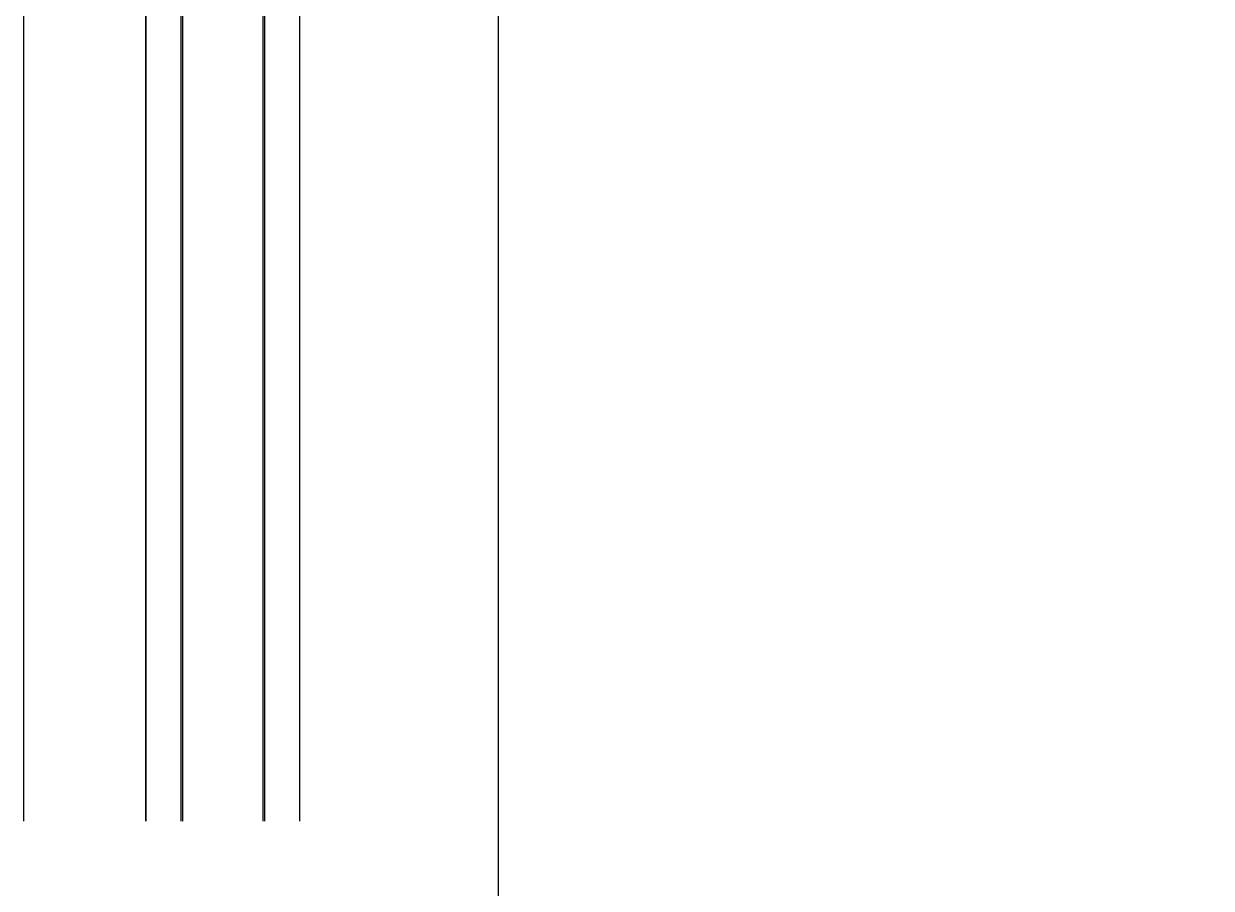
# Model space of a CAD drawing. Header units: millimetres. Extents: x 150937 to 394412, y 327166 to 584759.
# Drawn here: x 187006.6 to 187361.4, y 483986.8 to 484244.9 of the extents above; entities that cross this region are included whole.
import ezdxf

# ---------------------------------------------------------------- set-up
doc = ezdxf.new("R2010")
doc.units = ezdxf.units.MM

# ---------------------------------------------------------------- blocks, each defined once
blk = doc.blocks.new('C-1 DRUM SIDE')
at = {"color": 7, "linetype": 'Continuous', "lineweight": 25}
for p, q in [((-141.71, -500), (-141.71, 0)), ((-105.24, -500), (-105.24, 0)), ((-105.23, 0), (-105.23, -500)), ((-59.2, -500), (-59.2, 0)), ((-59.19, -500), (-59.19, 0)), ((0, 0), (0, -500)), ((0, 0), (0, -500)), ((0, 0), (0, -500)), ((-94.71, -500), (-94.71, -33.6)), ((-94.21, -500), (-94.21, -35)), ((-70.21, -500), (-70.21, -35)), ((-69.71, -500), (-69.71, -33.6))]:
    blk.add_line(p, q, dxfattribs=at)
blk = doc.blocks.new('coad_logo')
blk.add_lwpolyline([(650.38, 1565.77), (0, 1565.77), (0, 0)])

msp = doc.modelspace()

# ---------------------------------------------------------------- block references
for name, p in [('C-1 DRUM SIDE', (187148.354, 484506.858)), ('coad_logo', (187148.354, 483006.858))]:
    msp.add_blockref(name, p)

doc.saveas('drawing.dxf')
